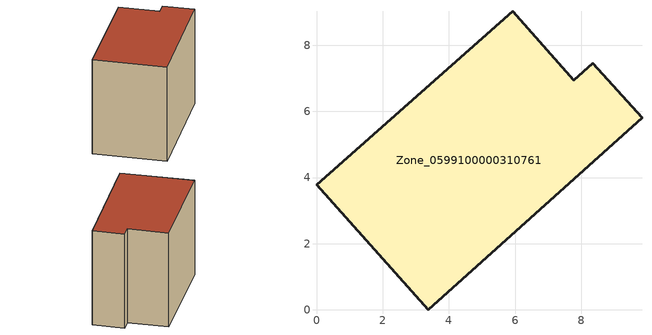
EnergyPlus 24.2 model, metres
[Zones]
Zone_0599100000310761
 floor ground (C_G): 3.38,0 0,3.79 5.93,9.03 7.78,6.94 8.36,7.46 9.84,5.81 z0
 wall outside (C_F): 3.38,0 9.84,5.81 8.36,7.46 7.78,6.94 5.93,9.03 0,3.79 3.38,0 z0:6.96
 roof outside (C_R): 0,3.79 3.38,0 9.84,5.81 8.36,7.46 7.78,6.94 5.93,9.03 z6.96
[BUILDING]
Pand.0599100000310761: North Axis=0; Terrain=City; Loads Convergence Tolerance Value=0.04; Temperature Convergence Tolerance Value=0.4; Solar Distribution=FullExterior; Maximum Number of Warmup Days=25; Minimum Number of Warmup Days=1
[Site:Location]
Rotterdam.The.Hague.AP_ZH_NLD Design_Conditions: Latitude=51.96; Longitude=4.45; Time Zone=1; Elevation=-4.5
[SITE:GROUNDTEMPERATURE:BUILDINGSURFACE]
18, 18, 18, 18, 18, 18, 18, 18, 18, 18, 18, 18
[MATERIAL] Thermal Absorptance=0.9; Solar Absorptance=0.7; Visible Absorptance=0.7
Name | Roughness | Thickness | Conductivity | Density | Specific Heat
G.TI.1946 | MediumSmooth | 0.15 | 1 | 540 | 1210
F.TI.1946 | Rough | 0.3 | 0.857143 | 1920 | 840
R.TI.1946 | MediumRough | 0.2 | 0.1 | 1500 | 1000
[CONSTRUCTION]
C_G: G.TI.1946
C_F: F.TI.1946
C_R: R.TI.1946
[ZONE]
Zone_0599100000310761: Type=1; Multiplier=1; Ceiling Height=Autocalculate; Volume=Autocalculate; Floor Area=autocalculate; Part of Total Floor Area=Yes
[ZONEINFILTRATION:DESIGNFLOWRATE]
Infil_Zone_0599100000310761: Zone or ZoneList or Space or SpaceList=Zone_0599100000310761; Schedule=AlwaysOn; Design Flow Rate Calculation Method=Flow/Area; Flow Rate per Floor Area=0.003; Constant Term Coefficient=1; Temperature Term Coefficient=0; Velocity Term Coefficient=0; Velocity Squared Term Coefficient=0
[HVACTEMPLATE:ZONE:IDEALLOADSAIRSYSTEM]
Zone_0599100000310761: Maximum Heating Supply Air Temperature=50; Minimum Cooling Supply Air Temperature=13; Maximum Heating Supply Air Humidity Ratio=0.0156; Minimum Cooling Supply Air Humidity Ratio=0.0077; Heating Limit=NoLimit; Cooling Limit=NoLimit; Dehumidification Control Type=ConstantSensibleHeatRatio; Cooling Sensible Heat Ratio=0.7; Dehumidification Setpoint=60; Humidification Control Type=None; Humidification Setpoint=30; Outdoor Air Method=None; Outdoor Air Flow Rate per Person=0.00944; Outdoor Air Flow Rate per Zone Floor Area=0; Outdoor Air Flow Rate per Zone=0; Demand Controlled Ventilation Type=None; Outdoor Air Economizer Type=NoEconomizer; Heat Recovery Type=None; Sensible Heat Recovery Effectiveness=0.7; Latent Heat Recovery Effectiveness=0.65
[ZONECONTROL:THERMOSTAT]
ThermostatControl_Zone_0599100000310761: Zone or ZoneList=Zone_0599100000310761; Control Type Schedule=DualSetpointControlType; Control 1=Thermostat_Zone_0599100000310761; Temperature Difference Between Cutout And Setpoint=0
[THERMOSTATSETPOINT:DUALSETPOINT]
Thermostat_Zone_0599100000310761: Heating Setpoint Temperature Schedule=HeatingSetpoint_Zone_0599100000310761; Cooling Setpoint Temperature Schedule=CoolingSetpoint_Zone_0599100000310761
[SCHEDULE:COMPACT]
HeatingSetpoint_Zone_0599100000310761: Through: 12/31, For: AllDays, Until: 24:00, 21
CoolingSetpoint_Zone_0599100000310761: Through: 12/31, For: AllDays, Until: 24:00, 24
DualSetpointControlType: Through: 12/31, For: AllDays, Until: 24:00, 4
AlwaysOn: Through: 12/31, For: AllDays, Until: 24:00, 1
